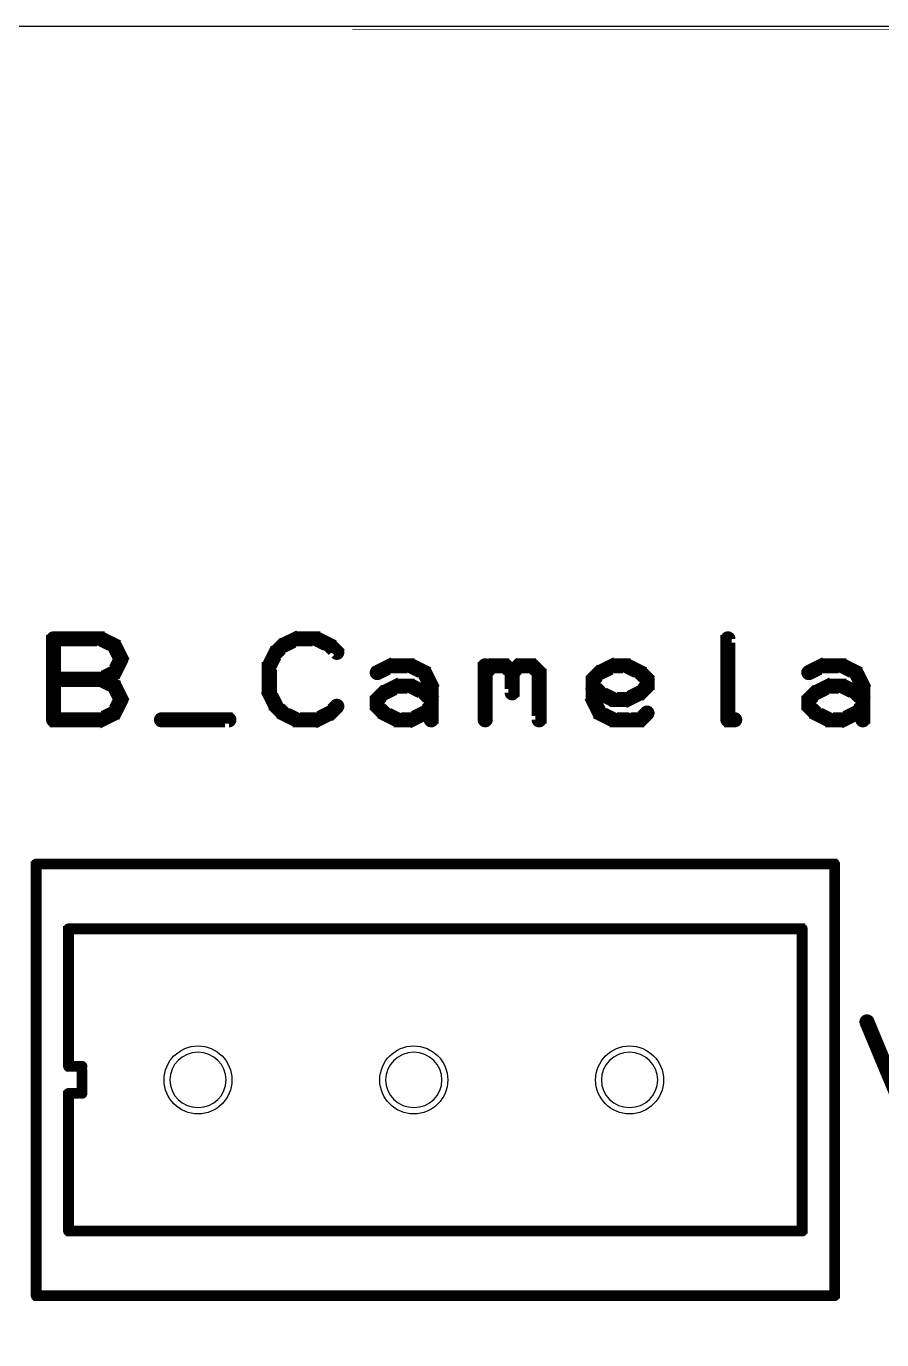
# Model space of a CAD drawing. Extents: x 1.5 to 98, y 12 to 104.4.
# Drawn here: x 17.18 to 27.25, y 88.94 to 104.4 of the extents above; entities that cross this region are included whole.
import ezdxf

# ---------------------------------------------------------------- set-up
doc = ezdxf.new("R2010")
doc.units = 0
doc.layers.get('0').update_dxf_attribs({"linetype": 'CONTINUOUS'})
for name, color, linetype in [('_BOARD', 254, 'CONTINUOUS'), ('_DRILL', 251, 'CONTINUOUS'), ('BOTTOM_SOLDER_MASK', 6, 'CONTINUOUS'), ('DOCUMENTATION1', 3, 'CONTINUOUS'), ('TOP_SILKSCREEN', 1, 'CONTINUOUS'), ('TOP_SOLDER_MASK', 2, 'CONTINUOUS')]:
    doc.layers.add(name, color=color, linetype=linetype)

# ---------------------------------------------------------------- blocks, each defined once
blk = doc.blocks.new('STYLE1')
at = {"const_width": 0.6}
blk.add_lwpolyline([(-0.3, 0, 1), (0.3, 0, 1)], format="xyb", close=True, dxfattribs=at)
blk = doc.blocks.new('_HOLE')
blk.add_circle((0, 0), 0.5)

msp = doc.modelspace()

# ---------------------------------------------------------------- linework, layer by layer
at = {"layer": '_BOARD', "color": 3}
msp.add_lwpolyline([(2.4, 12), (2.4, 104.4), (2.4, 104.4), (30.6, 104.4), (30.6, 104.4), (30.6, 98.4), (30.6, 98.4), (85.8, 98.4), (85.8, 98.4), (85.8, 104.4), (85.8, 104.4), (98, 104.4), (98, 104.4), (98, 12), (98, 12), (2.4, 12), (2.4, 12)], close=True, dxfattribs=at)
at = {"layer": 'DOCUMENTATION1', "color": 94}
msp.add_lwpolyline([(17.295, 94.5718, 0.0635, 0.0635, 1), (17.295, 94.5082, 0, 0, 0), (17.295, 94.54, 0, 0, 0), (17.295, 94.54, 0.127, 0.127, 0), (26.693, 94.54, 0, 0, 0), (26.693, 94.54, 0.0635, 0.0635, 0), (26.693, 94.5082, 0.0635, 0.0635, 1), (26.693, 94.5718, 0, 0, 0), (26.7248, 94.54, 0.0635, 0.0635, 1), (26.6612, 94.54, 0, 0, 0), (26.693, 94.54, 0, 0, 0), (26.693, 94.54, 0.127, 0.127, 0), (26.693, 89.46, 0, 0, 0), (26.693, 89.46, 0.0635, 0.0635, 0), (26.6612, 89.46, 0.0635, 0.0635, 1), (26.7248, 89.46, 0, 0, 0), (26.693, 89.4282, 0.0635, 0.0635, 1), (26.693, 89.4918, 0, 0, 0), (26.693, 89.46, 0, 0, 0), (26.693, 89.46, 0.127, 0.127, 0), (17.295, 89.46, 0, 0, 0), (17.295, 89.46, 0.0635, 0.0635, 0), (17.295, 89.4918, 0.0635, 0.0635, 1), (17.295, 89.4282, 0, 0, 0), (17.2632, 89.46, 0.0635, 0.0635, 1), (17.3268, 89.46, 0, 0, 0), (17.295, 89.46, 0, 0, 0), (17.295, 89.46, 0.127, 0.127, 0), (17.295, 94.54, 0.127, 0.127, 0), (17.295, 94.54, 0, 0, 0), (17.295, 94.54, 0.0635, 0.0635, 0), (17.3268, 94.54, 0.0635, 0.0635, 1), (17.2632, 94.54, 0, 0, 0)], format="xyseb", close=True, dxfattribs=at)
at = {"layer": 'TOP_SILKSCREEN', "color": 135}
for points in [[(35.02, 104.3575, 0.005, 0.005, 1), (35.02, 104.3625, 0, 0, 0), (35.02, 104.36, 0, 0, 0), (35.02, 104.36, 0.01, 0.01, 0), (21.02, 104.36, 0.01, 0.01, 0), (21.02, 104.36, 0, 0, 0), (21.02, 104.36, 0.005, 0.005, 0), (21.02, 104.3625, 0.005, 0.005, 1), (21.02, 104.3575, 0, 0, 0)], [(17.4555, 96.2381, 0.0889, 0.0889, 1), (17.5445, 96.2381, 0, 0, 0), (17.5, 96.2381, 0, 0, 0), (17.5, 96.2381, 0.1778, 0.1778, 0), (17.5, 97.1906, 0.1778, 0.1778, 0), (17.5, 97.1906, 0, 0, 0), (17.5, 97.1906, 0.0889, 0.0889, 0), (17.5445, 97.1906, 0.0889, 0.0889, 1), (17.4555, 97.1906, 0, 0, 0)], [(17.5, 97.2351, 0.0889, 0.0889, 1), (17.5, 97.1461, 0, 0, 0), (17.5, 97.1906, 0, 0, 0), (17.5, 97.1906, 0.1778, 0.1778, 0), (18.0556, 97.1906, 0.1778, 0.1778, 0), (18.0556, 97.1906, 0, 0, 0), (18.0556, 97.1906, 0.0889, 0.0889, 0), (18.0556, 97.1461, 0.0889, 0.0889, 1), (18.0556, 97.2351, 0, 0, 0)], [(18.0755, 97.2304, 0.0889, 0.0889, 1), (18.0357, 97.1508, 0, 0, 0), (18.0556, 97.1906, 0, 0, 0), (18.0556, 97.1906, 0.1778, 0.1778, 0), (18.2144, 97.1113, 0.1778, 0.1778, 0), (18.2144, 97.1113, 0, 0, 0), (18.2144, 97.1113, 0.0889, 0.0889, 0), (18.1945, 97.0715, 0.0889, 0.0889, 1), (18.2343, 97.1511, 0, 0, 0)], [(18.2542, 97.1312, 0.0889, 0.0889, 1), (18.1746, 97.0914, 0, 0, 0), (18.2144, 97.1113, 0, 0, 0), (18.2144, 97.1113, 0.1778, 0.1778, 0), (18.2938, 96.9525, 0.1778, 0.1778, 0), (18.2938, 96.9525, 0, 0, 0), (18.2938, 96.9525, 0.0889, 0.0889, 0), (18.254, 96.9326, 0.0889, 0.0889, 1), (18.3336, 96.9724, 0, 0, 0)], [(20.0879, 97.0634, 0.0889, 0.0889, 1), (20.1509, 97.0004, 0, 0, 0), (20.1194, 97.0319, 0, 0, 0), (20.1194, 97.0319, 0.1778, 0.1778, 0), (20.1988, 97.1113, 0.1778, 0.1778, 0), (20.1988, 97.1113, 0, 0, 0), (20.1988, 97.1113, 0.0889, 0.0889, 0), (20.2303, 97.0798, 0.0889, 0.0889, 1), (20.1673, 97.1428, 0, 0, 0)], [(20.1789, 97.1511, 0.0889, 0.0889, 1), (20.2187, 97.0715, 0, 0, 0), (20.1988, 97.1113, 0, 0, 0), (20.1988, 97.1113, 0.1778, 0.1778, 0), (20.3575, 97.1906, 0.1778, 0.1778, 0), (20.3575, 97.1906, 0, 0, 0), (20.3575, 97.1906, 0.0889, 0.0889, 0), (20.3774, 97.1508, 0.0889, 0.0889, 1), (20.3376, 97.2304, 0, 0, 0)], [(20.3575, 97.2351, 0.0889, 0.0889, 1), (20.3575, 97.1461, 0, 0, 0), (20.3575, 97.1906, 0, 0, 0), (20.3575, 97.1906, 0.1778, 0.1778, 0), (20.5956, 97.1906, 0.1778, 0.1778, 0), (20.5956, 97.1906, 0, 0, 0), (20.5956, 97.1906, 0.0889, 0.0889, 0), (20.5956, 97.1461, 0.0889, 0.0889, 1), (20.5956, 97.2351, 0, 0, 0)], [(20.6155, 97.2304, 0.0889, 0.0889, 1), (20.5757, 97.1508, 0, 0, 0), (20.5956, 97.1906, 0, 0, 0), (20.5956, 97.1906, 0.1778, 0.1778, 0), (20.7544, 97.1113, 0.1778, 0.1778, 0), (20.7544, 97.1113, 0, 0, 0), (20.7544, 97.1113, 0.0889, 0.0889, 0), (20.7345, 97.0715, 0.0889, 0.0889, 1), (20.7743, 97.1511, 0, 0, 0)], [(20.7859, 97.1428, 0.0889, 0.0889, 1), (20.7229, 97.0798, 0, 0, 0), (20.7544, 97.1113, 0, 0, 0), (20.7544, 97.1113, 0.1778, 0.1778, 0), (20.8338, 97.0319, 0.1778, 0.1778, 0), (20.8338, 97.0319, 0, 0, 0), (20.8338, 97.0319, 0.0889, 0.0889, 0), (20.8023, 97.0004, 0.0889, 0.0889, 1), (20.8653, 97.0634, 0, 0, 0)], [(25.393, 96.2381, 0.0889, 0.0889, 1), (25.482, 96.2381, 0, 0, 0), (25.4375, 96.2381, 0, 0, 0), (25.4375, 96.2381, 0.1778, 0.1778, 0), (25.4375, 97.1906, 0.1778, 0.1778, 0), (25.4375, 97.1906, 0, 0, 0), (25.4375, 97.1906, 0.0889, 0.0889, 0), (25.482, 97.1906, 0.0889, 0.0889, 1), (25.393, 97.1906, 0, 0, 0)], [(18.3336, 96.9326, 0.0889, 0.0889, 1), (18.254, 96.9724, 0, 0, 0), (18.2938, 96.9525, 0, 0, 0), (18.2938, 96.9525, 0.1778, 0.1778, 0), (18.2144, 96.7938, 0.1778, 0.1778, 0), (18.2144, 96.7938, 0, 0, 0), (18.2144, 96.7938, 0.0889, 0.0889, 0), (18.1746, 96.8137, 0.0889, 0.0889, 1), (18.2542, 96.7739, 0, 0, 0)], [(20.0002, 96.893, 0.0889, 0.0889, 1), (20.0798, 96.8532, 0, 0, 0), (20.04, 96.8731, 0, 0, 0), (20.04, 96.8731, 0.1778, 0.1778, 0), (20.1194, 97.0319, 0.1778, 0.1778, 0), (20.1194, 97.0319, 0, 0, 0), (20.1194, 97.0319, 0.0889, 0.0889, 0), (20.1592, 97.012, 0.0889, 0.0889, 1), (20.0796, 97.0518, 0, 0, 0)], [(18.2343, 96.754, 0.0889, 0.0889, 1), (18.1945, 96.8336, 0, 0, 0), (18.2144, 96.7938, 0, 0, 0), (18.2144, 96.7938, 0.1778, 0.1778, 0), (18.0556, 96.7144, 0.1778, 0.1778, 0), (18.0556, 96.7144, 0, 0, 0), (18.0556, 96.7144, 0.0889, 0.0889, 0), (18.0357, 96.7542, 0.0889, 0.0889, 1), (18.0755, 96.6746, 0, 0, 0)], [(19.9955, 96.5556, 0.0889, 0.0889, 1), (20.0845, 96.5556, 0, 0, 0), (20.04, 96.5556, 0, 0, 0), (20.04, 96.5556, 0.1778, 0.1778, 0), (20.04, 96.8731, 0.1778, 0.1778, 0), (20.04, 96.8731, 0, 0, 0), (20.04, 96.8731, 0.0889, 0.0889, 0), (20.0845, 96.8731, 0.0889, 0.0889, 1), (19.9955, 96.8731, 0, 0, 0)], [(21.2901, 96.8336, 0.0889, 0.0889, 1), (21.3299, 96.754, 0, 0, 0), (21.31, 96.7938, 0, 0, 0), (21.31, 96.7938, 0.1778, 0.1778, 0), (21.4688, 96.8731, 0.1778, 0.1778, 0), (21.4688, 96.8731, 0, 0, 0), (21.4688, 96.8731, 0.0889, 0.0889, 0), (21.4887, 96.8333, 0.0889, 0.0889, 1), (21.4489, 96.9129, 0, 0, 0)], [(21.4688, 96.9176, 0.0889, 0.0889, 1), (21.4688, 96.8286, 0, 0, 0), (21.4688, 96.8731, 0, 0, 0), (21.4688, 96.8731, 0.1778, 0.1778, 0), (21.7069, 96.8731, 0.1778, 0.1778, 0), (21.7069, 96.8731, 0, 0, 0), (21.7069, 96.8731, 0.0889, 0.0889, 0), (21.7069, 96.8286, 0.0889, 0.0889, 1), (21.7069, 96.9176, 0, 0, 0)], [(21.7268, 96.9129, 0.0889, 0.0889, 1), (21.687, 96.8333, 0, 0, 0), (21.7069, 96.8731, 0, 0, 0), (21.7069, 96.8731, 0.1778, 0.1778, 0), (21.8656, 96.7938, 0.1778, 0.1778, 0), (21.8656, 96.7938, 0, 0, 0), (21.8656, 96.7938, 0.0889, 0.0889, 0), (21.8457, 96.754, 0.0889, 0.0889, 1), (21.8855, 96.8336, 0, 0, 0)], [(21.9054, 96.8137, 0.0889, 0.0889, 1), (21.8258, 96.7739, 0, 0, 0), (21.8656, 96.7938, 0, 0, 0), (21.8656, 96.7938, 0.1778, 0.1778, 0), (21.945, 96.635, 0.1778, 0.1778, 0), (21.945, 96.635, 0, 0, 0), (21.945, 96.635, 0.0889, 0.0889, 0), (21.9052, 96.6151, 0.0889, 0.0889, 1), (21.9848, 96.6549, 0, 0, 0)], [(22.5355, 96.2381, 0.0889, 0.0889, 1), (22.6245, 96.2381, 0, 0, 0), (22.58, 96.2381, 0, 0, 0), (22.58, 96.2381, 0.1778, 0.1778, 0), (22.58, 96.8731, 0.1778, 0.1778, 0), (22.58, 96.8731, 0, 0, 0), (22.58, 96.8731, 0.0889, 0.0889, 0), (22.6245, 96.8731, 0.0889, 0.0889, 1), (22.5355, 96.8731, 0, 0, 0)], [(22.5485, 96.8253, 0.0889, 0.0889, 1), (22.6115, 96.7623, 0, 0, 0), (22.58, 96.7938, 0, 0, 0), (22.58, 96.7938, 0.1778, 0.1778, 0), (22.6594, 96.8731, 0.1778, 0.1778, 0), (22.6594, 96.8731, 0, 0, 0), (22.6594, 96.8731, 0.0889, 0.0889, 0), (22.6909, 96.8416, 0.0889, 0.0889, 1), (22.6279, 96.9046, 0, 0, 0)], [(22.6594, 96.9176, 0.0889, 0.0889, 1), (22.6594, 96.8286, 0, 0, 0), (22.6594, 96.8731, 0, 0, 0), (22.6594, 96.8731, 0.1778, 0.1778, 0), (22.8181, 96.8731, 0.1778, 0.1778, 0), (22.8181, 96.8731, 0, 0, 0), (22.8181, 96.8731, 0.0889, 0.0889, 0), (22.8181, 96.8286, 0.0889, 0.0889, 1), (22.8181, 96.9176, 0, 0, 0)], [(22.8496, 96.9046, 0.0889, 0.0889, 1), (22.7866, 96.8416, 0, 0, 0), (22.8181, 96.8731, 0, 0, 0), (22.8181, 96.8731, 0.1778, 0.1778, 0), (22.8975, 96.7938, 0.1778, 0.1778, 0), (22.8975, 96.7938, 0, 0, 0), (22.8975, 96.7938, 0.0889, 0.0889, 0), (22.866, 96.7623, 0.0889, 0.0889, 1), (22.929, 96.8253, 0, 0, 0)], [(22.866, 96.8253, 0.0889, 0.0889, 1), (22.929, 96.7623, 0, 0, 0), (22.8975, 96.7938, 0, 0, 0), (22.8975, 96.7938, 0.1778, 0.1778, 0), (22.9769, 96.8731, 0.1778, 0.1778, 0), (22.9769, 96.8731, 0, 0, 0), (22.9769, 96.8731, 0.0889, 0.0889, 0), (23.0084, 96.8416, 0.0889, 0.0889, 1), (22.9454, 96.9046, 0, 0, 0)], [(22.942, 96.7938, 0.0889, 0.0889, 1), (22.853, 96.7938, 0, 0, 0), (22.8975, 96.7938, 0, 0, 0), (22.8975, 96.7938, 0.1778, 0.1778, 0), (22.8975, 96.5556, 0.1778, 0.1778, 0), (22.8975, 96.5556, 0, 0, 0), (22.8975, 96.5556, 0.0889, 0.0889, 0), (22.853, 96.5556, 0.0889, 0.0889, 1), (22.942, 96.5556, 0, 0, 0)], [(22.9769, 96.9176, 0.0889, 0.0889, 1), (22.9769, 96.8286, 0, 0, 0), (22.9769, 96.8731, 0, 0, 0), (22.9769, 96.8731, 0.1778, 0.1778, 0), (23.1356, 96.8731, 0.1778, 0.1778, 0), (23.1356, 96.8731, 0, 0, 0), (23.1356, 96.8731, 0.0889, 0.0889, 0), (23.1356, 96.8286, 0.0889, 0.0889, 1), (23.1356, 96.9176, 0, 0, 0)], [(23.1671, 96.9046, 0.0889, 0.0889, 1), (23.1041, 96.8416, 0, 0, 0), (23.1356, 96.8731, 0, 0, 0), (23.1356, 96.8731, 0.1778, 0.1778, 0), (23.215, 96.7938, 0.1778, 0.1778, 0), (23.215, 96.7938, 0, 0, 0), (23.215, 96.7938, 0.0889, 0.0889, 0), (23.1835, 96.7623, 0.0889, 0.0889, 1), (23.2465, 96.8253, 0, 0, 0)], [(23.2595, 96.7938, 0.0889, 0.0889, 1), (23.1705, 96.7938, 0, 0, 0), (23.215, 96.7938, 0, 0, 0), (23.215, 96.7938, 0.1778, 0.1778, 0), (23.215, 96.2381, 0.1778, 0.1778, 0), (23.215, 96.2381, 0, 0, 0), (23.215, 96.2381, 0.0889, 0.0889, 0), (23.1705, 96.2381, 0.0889, 0.0889, 1), (23.2595, 96.2381, 0, 0, 0)], [(23.8185, 96.7459, 0.0889, 0.0889, 1), (23.8815, 96.6829, 0, 0, 0), (23.85, 96.7144, 0, 0, 0), (23.85, 96.7144, 0.1778, 0.1778, 0), (23.9294, 96.7938, 0.1778, 0.1778, 0), (23.9294, 96.7938, 0, 0, 0), (23.9294, 96.7938, 0.0889, 0.0889, 0), (23.9609, 96.7623, 0.0889, 0.0889, 1), (23.8979, 96.8253, 0, 0, 0)], [(23.9095, 96.8336, 0.0889, 0.0889, 1), (23.9493, 96.754, 0, 0, 0), (23.9294, 96.7938, 0, 0, 0), (23.9294, 96.7938, 0.1778, 0.1778, 0), (24.0881, 96.8731, 0.1778, 0.1778, 0), (24.0881, 96.8731, 0, 0, 0), (24.0881, 96.8731, 0.0889, 0.0889, 0), (24.108, 96.8333, 0.0889, 0.0889, 1), (24.0682, 96.9129, 0, 0, 0)], [(24.0881, 96.9176, 0.0889, 0.0889, 1), (24.0881, 96.8286, 0, 0, 0), (24.0881, 96.8731, 0, 0, 0), (24.0881, 96.8731, 0.1778, 0.1778, 0), (24.2469, 96.8731, 0.1778, 0.1778, 0), (24.2469, 96.8731, 0, 0, 0), (24.2469, 96.8731, 0.0889, 0.0889, 0), (24.2469, 96.8286, 0.0889, 0.0889, 1), (24.2469, 96.9176, 0, 0, 0)], [(24.2668, 96.9129, 0.0889, 0.0889, 1), (24.227, 96.8333, 0, 0, 0), (24.2469, 96.8731, 0, 0, 0), (24.2469, 96.8731, 0.1778, 0.1778, 0), (24.4056, 96.7938, 0.1778, 0.1778, 0), (24.4056, 96.7938, 0, 0, 0), (24.4056, 96.7938, 0.0889, 0.0889, 0), (24.3857, 96.754, 0.0889, 0.0889, 1), (24.4255, 96.8336, 0, 0, 0)], [(24.4371, 96.8253, 0.0889, 0.0889, 1), (24.3741, 96.7623, 0, 0, 0), (24.4056, 96.7938, 0, 0, 0), (24.4056, 96.7938, 0.1778, 0.1778, 0), (24.485, 96.7144, 0.1778, 0.1778, 0), (24.485, 96.7144, 0, 0, 0), (24.485, 96.7144, 0.0889, 0.0889, 0), (24.4535, 96.6829, 0.0889, 0.0889, 1), (24.5165, 96.7459, 0, 0, 0)], [(26.3701, 96.8336, 0.0889, 0.0889, 1), (26.4099, 96.754, 0, 0, 0), (26.39, 96.7938, 0, 0, 0), (26.39, 96.7938, 0.1778, 0.1778, 0), (26.5488, 96.8731, 0.1778, 0.1778, 0), (26.5488, 96.8731, 0, 0, 0), (26.5488, 96.8731, 0.0889, 0.0889, 0), (26.5687, 96.8333, 0.0889, 0.0889, 1), (26.5289, 96.9129, 0, 0, 0)], [(26.5488, 96.9176, 0.0889, 0.0889, 1), (26.5488, 96.8286, 0, 0, 0), (26.5488, 96.8731, 0, 0, 0), (26.5488, 96.8731, 0.1778, 0.1778, 0), (26.7869, 96.8731, 0.1778, 0.1778, 0), (26.7869, 96.8731, 0, 0, 0), (26.7869, 96.8731, 0.0889, 0.0889, 0), (26.7869, 96.8286, 0.0889, 0.0889, 1), (26.7869, 96.9176, 0, 0, 0)], [(26.8068, 96.9129, 0.0889, 0.0889, 1), (26.767, 96.8333, 0, 0, 0), (26.7869, 96.8731, 0, 0, 0), (26.7869, 96.8731, 0.1778, 0.1778, 0), (26.9456, 96.7938, 0.1778, 0.1778, 0), (26.9456, 96.7938, 0, 0, 0), (26.9456, 96.7938, 0.0889, 0.0889, 0), (26.9257, 96.754, 0.0889, 0.0889, 1), (26.9655, 96.8336, 0, 0, 0)], [(26.9854, 96.8137, 0.0889, 0.0889, 1), (26.9058, 96.7739, 0, 0, 0), (26.9456, 96.7938, 0, 0, 0), (26.9456, 96.7938, 0.1778, 0.1778, 0), (27.025, 96.635, 0.1778, 0.1778, 0), (27.025, 96.635, 0, 0, 0), (27.025, 96.635, 0.0889, 0.0889, 0), (26.9852, 96.6151, 0.0889, 0.0889, 1), (27.0648, 96.6549, 0, 0, 0)], [(18.0556, 96.6699, 0.0889, 0.0889, 1), (18.0556, 96.7589, 0, 0, 0), (18.0556, 96.7144, 0, 0, 0), (18.0556, 96.7144, 0.1778, 0.1778, 0), (17.5, 96.7144, 0.1778, 0.1778, 0), (17.5, 96.7144, 0, 0, 0), (17.5, 96.7144, 0.0889, 0.0889, 0), (17.5, 96.7589, 0.0889, 0.0889, 1), (17.5, 96.6699, 0, 0, 0)], [(18.0755, 96.7542, 0.0889, 0.0889, 1), (18.0357, 96.6746, 0, 0, 0), (18.0556, 96.7144, 0, 0, 0), (18.0556, 96.7144, 0.1778, 0.1778, 0), (18.2144, 96.635, 0.1778, 0.1778, 0), (18.2144, 96.635, 0, 0, 0), (18.2144, 96.635, 0.0889, 0.0889, 0), (18.1945, 96.5952, 0.0889, 0.0889, 1), (18.2343, 96.6748, 0, 0, 0)], [(18.2542, 96.6549, 0.0889, 0.0889, 1), (18.1746, 96.6151, 0, 0, 0), (18.2144, 96.635, 0, 0, 0), (18.2144, 96.635, 0.1778, 0.1778, 0), (18.2938, 96.4763, 0.1778, 0.1778, 0), (18.2938, 96.4763, 0, 0, 0), (18.2938, 96.4763, 0.0889, 0.0889, 0), (18.254, 96.4564, 0.0889, 0.0889, 1), (18.3336, 96.4962, 0, 0, 0)], [(21.3695, 96.5954, 0.0889, 0.0889, 1), (21.4093, 96.5158, 0, 0, 0), (21.3894, 96.5556, 0, 0, 0), (21.3894, 96.5556, 0.1778, 0.1778, 0), (21.5481, 96.635, 0.1778, 0.1778, 0), (21.5481, 96.635, 0, 0, 0), (21.5481, 96.635, 0.0889, 0.0889, 0), (21.568, 96.5952, 0.0889, 0.0889, 1), (21.5282, 96.6748, 0, 0, 0)], [(21.5481, 96.6795, 0.0889, 0.0889, 1), (21.5481, 96.5905, 0, 0, 0), (21.5481, 96.635, 0, 0, 0), (21.5481, 96.635, 0.1778, 0.1778, 0), (21.7069, 96.635, 0.1778, 0.1778, 0), (21.7069, 96.635, 0, 0, 0), (21.7069, 96.635, 0.0889, 0.0889, 0), (21.7069, 96.5905, 0.0889, 0.0889, 1), (21.7069, 96.6795, 0, 0, 0)], [(21.7268, 96.6748, 0.0889, 0.0889, 1), (21.687, 96.5952, 0, 0, 0), (21.7069, 96.635, 0, 0, 0), (21.7069, 96.635, 0.1778, 0.1778, 0), (21.8656, 96.5556, 0.1778, 0.1778, 0), (21.8656, 96.5556, 0, 0, 0), (21.8656, 96.5556, 0.0889, 0.0889, 0), (21.8457, 96.5158, 0.0889, 0.0889, 1), (21.8855, 96.5954, 0, 0, 0)], [(21.9895, 96.635, 0.0889, 0.0889, 1), (21.9005, 96.635, 0, 0, 0), (21.945, 96.635, 0, 0, 0), (21.945, 96.635, 0.1778, 0.1778, 0), (21.945, 96.3969, 0.1778, 0.1778, 0), (21.945, 96.3969, 0, 0, 0), (21.945, 96.3969, 0.0889, 0.0889, 0), (21.9005, 96.3969, 0.0889, 0.0889, 1), (21.9895, 96.3969, 0, 0, 0)], [(23.8055, 96.4763, 0.0889, 0.0889, 1), (23.8945, 96.4763, 0, 0, 0), (23.85, 96.4763, 0, 0, 0), (23.85, 96.4763, 0.1778, 0.1778, 0), (23.85, 96.7144, 0.1778, 0.1778, 0), (23.85, 96.7144, 0, 0, 0), (23.85, 96.7144, 0.0889, 0.0889, 0), (23.8945, 96.7144, 0.0889, 0.0889, 1), (23.8055, 96.7144, 0, 0, 0)], [(23.8979, 96.5241, 0.0889, 0.0889, 1), (23.9609, 96.5871, 0, 0, 0), (23.9294, 96.5556, 0, 0, 0), (23.9294, 96.5556, 0.1778, 0.1778, 0), (23.85, 96.635, 0.1778, 0.1778, 0), (23.85, 96.635, 0, 0, 0), (23.85, 96.635, 0.0889, 0.0889, 0), (23.8815, 96.6665, 0.0889, 0.0889, 1), (23.8185, 96.6035, 0, 0, 0)], [(24.5165, 96.6035, 0.0889, 0.0889, 1), (24.4535, 96.6665, 0, 0, 0), (24.485, 96.635, 0, 0, 0), (24.485, 96.635, 0.1778, 0.1778, 0), (24.4056, 96.5556, 0.1778, 0.1778, 0), (24.4056, 96.5556, 0, 0, 0), (24.4056, 96.5556, 0.0889, 0.0889, 0), (24.3741, 96.5871, 0.0889, 0.0889, 1), (24.4371, 96.5241, 0, 0, 0)], [(24.5295, 96.7144, 0.0889, 0.0889, 1), (24.4405, 96.7144, 0, 0, 0), (24.485, 96.7144, 0, 0, 0), (24.485, 96.7144, 0.1778, 0.1778, 0), (24.485, 96.635, 0.1778, 0.1778, 0), (24.485, 96.635, 0, 0, 0), (24.485, 96.635, 0.0889, 0.0889, 0), (24.4405, 96.635, 0.0889, 0.0889, 1), (24.5295, 96.635, 0, 0, 0)], [(26.4495, 96.5954, 0.0889, 0.0889, 1), (26.4893, 96.5158, 0, 0, 0), (26.4694, 96.5556, 0, 0, 0), (26.4694, 96.5556, 0.1778, 0.1778, 0), (26.6281, 96.635, 0.1778, 0.1778, 0), (26.6281, 96.635, 0, 0, 0), (26.6281, 96.635, 0.0889, 0.0889, 0), (26.648, 96.5952, 0.0889, 0.0889, 1), (26.6082, 96.6748, 0, 0, 0)], [(26.6281, 96.6795, 0.0889, 0.0889, 1), (26.6281, 96.5905, 0, 0, 0), (26.6281, 96.635, 0, 0, 0), (26.6281, 96.635, 0.1778, 0.1778, 0), (26.7869, 96.635, 0.1778, 0.1778, 0), (26.7869, 96.635, 0, 0, 0), (26.7869, 96.635, 0.0889, 0.0889, 0), (26.7869, 96.5905, 0.0889, 0.0889, 1), (26.7869, 96.6795, 0, 0, 0)], [(26.8068, 96.6748, 0.0889, 0.0889, 1), (26.767, 96.5952, 0, 0, 0), (26.7869, 96.635, 0, 0, 0), (26.7869, 96.635, 0.1778, 0.1778, 0), (26.9456, 96.5556, 0.1778, 0.1778, 0), (26.9456, 96.5556, 0, 0, 0), (26.9456, 96.5556, 0.0889, 0.0889, 0), (26.9257, 96.5158, 0.0889, 0.0889, 1), (26.9655, 96.5954, 0, 0, 0)], [(27.0695, 96.635, 0.0889, 0.0889, 1), (26.9805, 96.635, 0, 0, 0), (27.025, 96.635, 0, 0, 0), (27.025, 96.635, 0.1778, 0.1778, 0), (27.025, 96.3969, 0.1778, 0.1778, 0), (27.025, 96.3969, 0, 0, 0), (27.025, 96.3969, 0.0889, 0.0889, 0), (26.9805, 96.3969, 0.0889, 0.0889, 1), (27.0695, 96.3969, 0, 0, 0)], [(20.0796, 96.377, 0.0889, 0.0889, 1), (20.1592, 96.4168, 0, 0, 0), (20.1194, 96.3969, 0, 0, 0), (20.1194, 96.3969, 0.1778, 0.1778, 0), (20.04, 96.5556, 0.1778, 0.1778, 0), (20.04, 96.5556, 0, 0, 0), (20.04, 96.5556, 0.0889, 0.0889, 0), (20.0798, 96.5755, 0.0889, 0.0889, 1), (20.0002, 96.5357, 0, 0, 0)], [(21.2785, 96.5078, 0.0889, 0.0889, 1), (21.3415, 96.4448, 0, 0, 0), (21.31, 96.4763, 0, 0, 0), (21.31, 96.4763, 0.1778, 0.1778, 0), (21.3894, 96.5556, 0.1778, 0.1778, 0), (21.3894, 96.5556, 0, 0, 0), (21.3894, 96.5556, 0.0889, 0.0889, 0), (21.4209, 96.5241, 0.0889, 0.0889, 1), (21.3579, 96.5871, 0, 0, 0)], [(21.8971, 96.5871, 0.0889, 0.0889, 1), (21.8341, 96.5241, 0, 0, 0), (21.8656, 96.5556, 0, 0, 0), (21.8656, 96.5556, 0.1778, 0.1778, 0), (21.945, 96.4763, 0.1778, 0.1778, 0), (21.945, 96.4763, 0, 0, 0), (21.945, 96.4763, 0.0889, 0.0889, 0), (21.9135, 96.4448, 0.0889, 0.0889, 1), (21.9765, 96.5078, 0, 0, 0)], [(24.0682, 96.4365, 0.0889, 0.0889, 1), (24.108, 96.5161, 0, 0, 0), (24.0881, 96.4763, 0, 0, 0), (24.0881, 96.4763, 0.1778, 0.1778, 0), (23.9294, 96.5556, 0.1778, 0.1778, 0), (23.9294, 96.5556, 0, 0, 0), (23.9294, 96.5556, 0.0889, 0.0889, 0), (23.9493, 96.5954, 0.0889, 0.0889, 1), (23.9095, 96.5158, 0, 0, 0)], [(24.4255, 96.5158, 0.0889, 0.0889, 1), (24.3857, 96.5954, 0, 0, 0), (24.4056, 96.5556, 0, 0, 0), (24.4056, 96.5556, 0.1778, 0.1778, 0), (24.2469, 96.4763, 0.1778, 0.1778, 0), (24.2469, 96.4763, 0, 0, 0), (24.2469, 96.4763, 0.0889, 0.0889, 0), (24.227, 96.5161, 0.0889, 0.0889, 1), (24.2668, 96.4365, 0, 0, 0)], [(26.3585, 96.5078, 0.0889, 0.0889, 1), (26.4215, 96.4448, 0, 0, 0), (26.39, 96.4763, 0, 0, 0), (26.39, 96.4763, 0.1778, 0.1778, 0), (26.4694, 96.5556, 0.1778, 0.1778, 0), (26.4694, 96.5556, 0, 0, 0), (26.4694, 96.5556, 0.0889, 0.0889, 0), (26.5009, 96.5241, 0.0889, 0.0889, 1), (26.4379, 96.5871, 0, 0, 0)], [(26.9771, 96.5871, 0.0889, 0.0889, 1), (26.9141, 96.5241, 0, 0, 0), (26.9456, 96.5556, 0, 0, 0), (26.9456, 96.5556, 0.1778, 0.1778, 0), (27.025, 96.4763, 0.1778, 0.1778, 0), (27.025, 96.4763, 0, 0, 0), (27.025, 96.4763, 0.0889, 0.0889, 0), (26.9935, 96.4448, 0.0889, 0.0889, 1), (27.0565, 96.5078, 0, 0, 0)], [(18.3336, 96.4564, 0.0889, 0.0889, 1), (18.254, 96.4962, 0, 0, 0), (18.2938, 96.4763, 0, 0, 0), (18.2938, 96.4763, 0.1778, 0.1778, 0), (18.2144, 96.3175, 0.1778, 0.1778, 0), (18.2144, 96.3175, 0, 0, 0), (18.2144, 96.3175, 0.0889, 0.0889, 0), (18.1746, 96.3374, 0.0889, 0.0889, 1), (18.2542, 96.2976, 0, 0, 0)], [(20.1673, 96.286, 0.0889, 0.0889, 1), (20.2303, 96.349, 0, 0, 0), (20.1988, 96.3175, 0, 0, 0), (20.1988, 96.3175, 0.1778, 0.1778, 0), (20.1194, 96.3969, 0.1778, 0.1778, 0), (20.1194, 96.3969, 0, 0, 0), (20.1194, 96.3969, 0.0889, 0.0889, 0), (20.1509, 96.4284, 0.0889, 0.0889, 1), (20.0879, 96.3654, 0, 0, 0)], [(20.8653, 96.3654, 0.0889, 0.0889, 1), (20.8023, 96.4284, 0, 0, 0), (20.8338, 96.3969, 0, 0, 0), (20.8338, 96.3969, 0.1778, 0.1778, 0), (20.7544, 96.3175, 0.1778, 0.1778, 0), (20.7544, 96.3175, 0, 0, 0), (20.7544, 96.3175, 0.0889, 0.0889, 0), (20.7229, 96.349, 0.0889, 0.0889, 1), (20.7859, 96.286, 0, 0, 0)], [(21.2655, 96.3969, 0.0889, 0.0889, 1), (21.3545, 96.3969, 0, 0, 0), (21.31, 96.3969, 0, 0, 0), (21.31, 96.3969, 0.1778, 0.1778, 0), (21.31, 96.4763, 0.1778, 0.1778, 0), (21.31, 96.4763, 0, 0, 0), (21.31, 96.4763, 0.0889, 0.0889, 0), (21.3545, 96.4763, 0.0889, 0.0889, 1), (21.2655, 96.4763, 0, 0, 0)], [(21.3579, 96.286, 0.0889, 0.0889, 1), (21.4209, 96.349, 0, 0, 0), (21.3894, 96.3175, 0, 0, 0), (21.3894, 96.3175, 0.1778, 0.1778, 0), (21.31, 96.3969, 0.1778, 0.1778, 0), (21.31, 96.3969, 0, 0, 0), (21.31, 96.3969, 0.0889, 0.0889, 0), (21.3415, 96.4284, 0.0889, 0.0889, 1), (21.2785, 96.3654, 0, 0, 0)], [(21.9765, 96.3654, 0.0889, 0.0889, 1), (21.9135, 96.4284, 0, 0, 0), (21.945, 96.3969, 0, 0, 0), (21.945, 96.3969, 0.1778, 0.1778, 0), (21.8656, 96.3175, 0.1778, 0.1778, 0), (21.8656, 96.3175, 0, 0, 0), (21.8656, 96.3175, 0.0889, 0.0889, 0), (21.8341, 96.349, 0.0889, 0.0889, 1), (21.8971, 96.286, 0, 0, 0)], [(21.9895, 96.3969, 0.0889, 0.0889, 1), (21.9005, 96.3969, 0, 0, 0), (21.945, 96.3969, 0, 0, 0), (21.945, 96.3969, 0.1778, 0.1778, 0), (21.945, 96.2381, 0.1778, 0.1778, 0), (21.945, 96.2381, 0, 0, 0), (21.945, 96.2381, 0.0889, 0.0889, 0), (21.9005, 96.2381, 0.0889, 0.0889, 1), (21.9895, 96.2381, 0, 0, 0)], [(23.8896, 96.2976, 0.0889, 0.0889, 1), (23.9692, 96.3374, 0, 0, 0), (23.9294, 96.3175, 0, 0, 0), (23.9294, 96.3175, 0.1778, 0.1778, 0), (23.85, 96.4763, 0.1778, 0.1778, 0), (23.85, 96.4763, 0, 0, 0), (23.85, 96.4763, 0.0889, 0.0889, 0), (23.8898, 96.4962, 0.0889, 0.0889, 1), (23.8102, 96.4564, 0, 0, 0)], [(24.2469, 96.4318, 0.0889, 0.0889, 1), (24.2469, 96.5208, 0, 0, 0), (24.2469, 96.4763, 0, 0, 0), (24.2469, 96.4763, 0.1778, 0.1778, 0), (24.0881, 96.4763, 0.1778, 0.1778, 0), (24.0881, 96.4763, 0, 0, 0), (24.0881, 96.4763, 0.0889, 0.0889, 0), (24.0881, 96.5208, 0.0889, 0.0889, 1), (24.0881, 96.4318, 0, 0, 0)], [(26.3455, 96.3969, 0.0889, 0.0889, 1), (26.4345, 96.3969, 0, 0, 0), (26.39, 96.3969, 0, 0, 0), (26.39, 96.3969, 0.1778, 0.1778, 0), (26.39, 96.4763, 0.1778, 0.1778, 0), (26.39, 96.4763, 0, 0, 0), (26.39, 96.4763, 0.0889, 0.0889, 0), (26.4345, 96.4763, 0.0889, 0.0889, 1), (26.3455, 96.4763, 0, 0, 0)], [(26.4379, 96.286, 0.0889, 0.0889, 1), (26.5009, 96.349, 0, 0, 0), (26.4694, 96.3175, 0, 0, 0), (26.4694, 96.3175, 0.1778, 0.1778, 0), (26.39, 96.3969, 0.1778, 0.1778, 0), (26.39, 96.3969, 0, 0, 0), (26.39, 96.3969, 0.0889, 0.0889, 0), (26.4215, 96.4284, 0.0889, 0.0889, 1), (26.3585, 96.3654, 0, 0, 0)], [(27.0565, 96.3654, 0.0889, 0.0889, 1), (26.9935, 96.4284, 0, 0, 0), (27.025, 96.3969, 0, 0, 0), (27.025, 96.3969, 0.1778, 0.1778, 0), (26.9456, 96.3175, 0.1778, 0.1778, 0), (26.9456, 96.3175, 0, 0, 0), (26.9456, 96.3175, 0.0889, 0.0889, 0), (26.9141, 96.349, 0.0889, 0.0889, 1), (26.9771, 96.286, 0, 0, 0)], [(27.0695, 96.3969, 0.0889, 0.0889, 1), (26.9805, 96.3969, 0, 0, 0), (27.025, 96.3969, 0, 0, 0), (27.025, 96.3969, 0.1778, 0.1778, 0), (27.025, 96.2381, 0.1778, 0.1778, 0), (27.025, 96.2381, 0, 0, 0), (27.025, 96.2381, 0.0889, 0.0889, 0), (26.9805, 96.2381, 0.0889, 0.0889, 1), (27.0695, 96.2381, 0, 0, 0)], [(18.0556, 96.1936, 0.0889, 0.0889, 1), (18.0556, 96.2826, 0, 0, 0), (18.0556, 96.2381, 0, 0, 0), (18.0556, 96.2381, 0.1778, 0.1778, 0), (17.5, 96.2381, 0.1778, 0.1778, 0), (17.5, 96.2381, 0, 0, 0), (17.5, 96.2381, 0.0889, 0.0889, 0), (17.5, 96.2826, 0.0889, 0.0889, 1), (17.5, 96.1936, 0, 0, 0)], [(18.2343, 96.2777, 0.0889, 0.0889, 1), (18.1945, 96.3573, 0, 0, 0), (18.2144, 96.3175, 0, 0, 0), (18.2144, 96.3175, 0.1778, 0.1778, 0), (18.0556, 96.2381, 0.1778, 0.1778, 0), (18.0556, 96.2381, 0, 0, 0), (18.0556, 96.2381, 0.0889, 0.0889, 0), (18.0357, 96.2779, 0.0889, 0.0889, 1), (18.0755, 96.1983, 0, 0, 0)], [(18.77, 96.2826, 0.0889, 0.0889, 1), (18.77, 96.1936, 0, 0, 0), (18.77, 96.2381, 0, 0, 0), (18.77, 96.2381, 0.1778, 0.1778, 0), (19.5638, 96.2381, 0.1778, 0.1778, 0), (19.5638, 96.2381, 0, 0, 0), (19.5638, 96.2381, 0.0889, 0.0889, 0), (19.5638, 96.1936, 0.0889, 0.0889, 1), (19.5638, 96.2826, 0, 0, 0)], [(20.3376, 96.1983, 0.0889, 0.0889, 1), (20.3774, 96.2779, 0, 0, 0), (20.3575, 96.2381, 0, 0, 0), (20.3575, 96.2381, 0.1778, 0.1778, 0), (20.1988, 96.3175, 0.1778, 0.1778, 0), (20.1988, 96.3175, 0, 0, 0), (20.1988, 96.3175, 0.0889, 0.0889, 0), (20.2187, 96.3573, 0.0889, 0.0889, 1), (20.1789, 96.2777, 0, 0, 0)], [(20.5956, 96.1936, 0.0889, 0.0889, 1), (20.5956, 96.2826, 0, 0, 0), (20.5956, 96.2381, 0, 0, 0), (20.5956, 96.2381, 0.1778, 0.1778, 0), (20.3575, 96.2381, 0.1778, 0.1778, 0), (20.3575, 96.2381, 0, 0, 0), (20.3575, 96.2381, 0.0889, 0.0889, 0), (20.3575, 96.2826, 0.0889, 0.0889, 1), (20.3575, 96.1936, 0, 0, 0)], [(20.7743, 96.2777, 0.0889, 0.0889, 1), (20.7345, 96.3573, 0, 0, 0), (20.7544, 96.3175, 0, 0, 0), (20.7544, 96.3175, 0.1778, 0.1778, 0), (20.5956, 96.2381, 0.1778, 0.1778, 0), (20.5956, 96.2381, 0, 0, 0), (20.5956, 96.2381, 0.0889, 0.0889, 0), (20.5757, 96.2779, 0.0889, 0.0889, 1), (20.6155, 96.1983, 0, 0, 0)], [(21.5282, 96.1983, 0.0889, 0.0889, 1), (21.568, 96.2779, 0, 0, 0), (21.5481, 96.2381, 0, 0, 0), (21.5481, 96.2381, 0.1778, 0.1778, 0), (21.3894, 96.3175, 0.1778, 0.1778, 0), (21.3894, 96.3175, 0, 0, 0), (21.3894, 96.3175, 0.0889, 0.0889, 0), (21.4093, 96.3573, 0.0889, 0.0889, 1), (21.3695, 96.2777, 0, 0, 0)], [(21.7069, 96.1936, 0.0889, 0.0889, 1), (21.7069, 96.2826, 0, 0, 0), (21.7069, 96.2381, 0, 0, 0), (21.7069, 96.2381, 0.1778, 0.1778, 0), (21.5481, 96.2381, 0.1778, 0.1778, 0), (21.5481, 96.2381, 0, 0, 0), (21.5481, 96.2381, 0.0889, 0.0889, 0), (21.5481, 96.2826, 0.0889, 0.0889, 1), (21.5481, 96.1936, 0, 0, 0)], [(21.8855, 96.2777, 0.0889, 0.0889, 1), (21.8457, 96.3573, 0, 0, 0), (21.8656, 96.3175, 0, 0, 0), (21.8656, 96.3175, 0.1778, 0.1778, 0), (21.7069, 96.2381, 0.1778, 0.1778, 0), (21.7069, 96.2381, 0, 0, 0), (21.7069, 96.2381, 0.0889, 0.0889, 0), (21.687, 96.2779, 0.0889, 0.0889, 1), (21.7268, 96.1983, 0, 0, 0)], [(24.0682, 96.1983, 0.0889, 0.0889, 1), (24.108, 96.2779, 0, 0, 0), (24.0881, 96.2381, 0, 0, 0), (24.0881, 96.2381, 0.1778, 0.1778, 0), (23.9294, 96.3175, 0.1778, 0.1778, 0), (23.9294, 96.3175, 0, 0, 0), (23.9294, 96.3175, 0.0889, 0.0889, 0), (23.9493, 96.3573, 0.0889, 0.0889, 1), (23.9095, 96.2777, 0, 0, 0)], [(24.2469, 96.1936, 0.0889, 0.0889, 1), (24.2469, 96.2826, 0, 0, 0), (24.2469, 96.2381, 0, 0, 0), (24.2469, 96.2381, 0.1778, 0.1778, 0), (24.0881, 96.2381, 0.1778, 0.1778, 0), (24.0881, 96.2381, 0, 0, 0), (24.0881, 96.2381, 0.0889, 0.0889, 0), (24.0881, 96.2826, 0.0889, 0.0889, 1), (24.0881, 96.1936, 0, 0, 0)], [(24.4056, 96.1936, 0.0889, 0.0889, 1), (24.4056, 96.2826, 0, 0, 0), (24.4056, 96.2381, 0, 0, 0), (24.4056, 96.2381, 0.1778, 0.1778, 0), (24.2469, 96.2381, 0.1778, 0.1778, 0), (24.2469, 96.2381, 0, 0, 0), (24.2469, 96.2381, 0.0889, 0.0889, 0), (24.2469, 96.2826, 0.0889, 0.0889, 1), (24.2469, 96.1936, 0, 0, 0)], [(24.5165, 96.286, 0.0889, 0.0889, 1), (24.4535, 96.349, 0, 0, 0), (24.485, 96.3175, 0, 0, 0), (24.485, 96.3175, 0.1778, 0.1778, 0), (24.4056, 96.2381, 0.1778, 0.1778, 0), (24.4056, 96.2381, 0, 0, 0), (24.4056, 96.2381, 0.0889, 0.0889, 0), (24.3741, 96.2696, 0.0889, 0.0889, 1), (24.4371, 96.2066, 0, 0, 0)], [(25.5169, 96.1936, 0.0889, 0.0889, 1), (25.5169, 96.2826, 0, 0, 0), (25.5169, 96.2381, 0, 0, 0), (25.5169, 96.2381, 0.1778, 0.1778, 0), (25.4375, 96.2381, 0.1778, 0.1778, 0), (25.4375, 96.2381, 0, 0, 0), (25.4375, 96.2381, 0.0889, 0.0889, 0), (25.4375, 96.2826, 0.0889, 0.0889, 1), (25.4375, 96.1936, 0, 0, 0)], [(26.6082, 96.1983, 0.0889, 0.0889, 1), (26.648, 96.2779, 0, 0, 0), (26.6281, 96.2381, 0, 0, 0), (26.6281, 96.2381, 0.1778, 0.1778, 0), (26.4694, 96.3175, 0.1778, 0.1778, 0), (26.4694, 96.3175, 0, 0, 0), (26.4694, 96.3175, 0.0889, 0.0889, 0), (26.4893, 96.3573, 0.0889, 0.0889, 1), (26.4495, 96.2777, 0, 0, 0)], [(26.7869, 96.1936, 0.0889, 0.0889, 1), (26.7869, 96.2826, 0, 0, 0), (26.7869, 96.2381, 0, 0, 0), (26.7869, 96.2381, 0.1778, 0.1778, 0), (26.6281, 96.2381, 0.1778, 0.1778, 0), (26.6281, 96.2381, 0, 0, 0), (26.6281, 96.2381, 0.0889, 0.0889, 0), (26.6281, 96.2826, 0.0889, 0.0889, 1), (26.6281, 96.1936, 0, 0, 0)], [(26.9655, 96.2777, 0.0889, 0.0889, 1), (26.9257, 96.3573, 0, 0, 0), (26.9456, 96.3175, 0, 0, 0), (26.9456, 96.3175, 0.1778, 0.1778, 0), (26.7869, 96.2381, 0.1778, 0.1778, 0), (26.7869, 96.2381, 0, 0, 0), (26.7869, 96.2381, 0.0889, 0.0889, 0), (26.767, 96.2779, 0.0889, 0.0889, 1), (26.8068, 96.1983, 0, 0, 0)], [(27.1151, 92.6997, 0.0889, 0.0889, 1), (27.0329, 92.6655, 0, 0, 0), (27.074, 92.6826, 0, 0, 0), (27.074, 92.6826, 0.1778, 0.1778, 0), (27.4709, 91.7301, 0.1778, 0.1778, 0), (27.4709, 91.7301, 0, 0, 0), (27.4709, 91.7301, 0.0889, 0.0889, 0), (27.4298, 91.713, 0.0889, 0.0889, 1), (27.512, 91.7472, 0, 0, 0)]]:
    msp.add_lwpolyline(points, format="xyseb", dxfattribs=at)
msp.add_lwpolyline([(17.676, 93.8098, 0.0635, 0.0635, 1), (17.676, 93.7462, 0, 0, 0), (17.676, 93.778, 0, 0, 0), (17.676, 93.778, 0.127, 0.127, 0), (26.312, 93.778, 0, 0, 0), (26.312, 93.778, 0.0635, 0.0635, 0), (26.312, 93.7462, 0.0635, 0.0635, 1), (26.312, 93.8098, 0, 0, 0), (26.3438, 93.778, 0.0635, 0.0635, 1), (26.2802, 93.778, 0, 0, 0), (26.312, 93.778, 0, 0, 0), (26.312, 93.778, 0.127, 0.127, 0), (26.312, 90.222, 0, 0, 0), (26.312, 90.222, 0.0635, 0.0635, 0), (26.2802, 90.222, 0.0635, 0.0635, 1), (26.3438, 90.222, 0, 0, 0), (26.312, 90.1902, 0.0635, 0.0635, 1), (26.312, 90.2538, 0, 0, 0), (26.312, 90.222, 0, 0, 0), (26.312, 90.222, 0.127, 0.127, 0), (17.676, 90.222, 0, 0, 0), (17.676, 90.222, 0.0635, 0.0635, 0), (17.676, 90.2538, 0.0635, 0.0635, 1), (17.676, 90.1902, 0, 0, 0), (17.6442, 90.222, 0.0635, 0.0635, 1), (17.7078, 90.222, 0, 0, 0), (17.676, 90.222, 0, 0, 0), (17.676, 90.222, 0.127, 0.127, 0), (17.676, 91.8413, 0, 0, 0), (17.676, 91.8413, 0.0635, 0.0635, 0), (17.7078, 91.8413, 0.0635, 0.0635, 1), (17.6442, 91.8413, 0, 0, 0), (17.676, 91.8731, 0.0635, 0.0635, 1), (17.676, 91.8095, 0, 0, 0), (17.676, 91.8413, 0, 0, 0), (17.676, 91.8413, 0.127, 0.127, 0), (17.8347, 91.8413, 0, 0, 0), (17.8347, 91.8413, 0.0635, 0.0635, 0), (17.8347, 91.8095, 0.0635, 0.0635, 1), (17.8347, 91.8731, 0, 0, 0), (17.8029, 91.8413, 0.0635, 0.0635, 1), (17.8665, 91.8413, 0, 0, 0), (17.8347, 91.8413, 0, 0, 0), (17.8347, 91.8413, 0.127, 0.127, 0), (17.8347, 92.1588, 0, 0, 0), (17.8347, 92.1588, 0.0635, 0.0635, 0), (17.8665, 92.1588, 0.0635, 0.0635, 1), (17.8029, 92.1588, 0, 0, 0), (17.8347, 92.127, 0.0635, 0.0635, 1), (17.8347, 92.1906, 0, 0, 0), (17.8347, 92.1588, 0, 0, 0), (17.8347, 92.1588, 0.127, 0.127, 0), (17.676, 92.1588, 0, 0, 0), (17.676, 92.1588, 0.0635, 0.0635, 0), (17.676, 92.1906, 0.0635, 0.0635, 1), (17.676, 92.127, 0, 0, 0), (17.6442, 92.1588, 0.0635, 0.0635, 1), (17.7078, 92.1588, 0, 0, 0), (17.676, 92.1588, 0, 0, 0), (17.676, 92.1588, 0.127, 0.127, 0), (17.676, 93.778, 0.127, 0.127, 0), (17.676, 93.778, 0, 0, 0), (17.676, 93.778, 0.0635, 0.0635, 0), (17.7078, 93.778, 0.0635, 0.0635, 1), (17.6442, 93.778, 0, 0, 0)], format="xyseb", close=True, dxfattribs=at)

# ---------------------------------------------------------------- block references
at = {"layer": '_DRILL', "xscale": 0.8, "yscale": 0.8}
for p in [(19.2, 92), (21.74, 92), (24.28, 92)]:
    msp.add_blockref('_HOLE', p, dxfattribs=at)
at = {"layer": 'BOTTOM_SOLDER_MASK', "color": 253, "xscale": 1.106, "yscale": 1.083}
for p in [(19.2, 92), (19.2, 92), (21.74, 92), (21.74, 92), (24.28, 92), (24.28, 92)]:
    msp.add_blockref('STYLE1', p, dxfattribs=at)
at = {"layer": 'TOP_SOLDER_MASK', "color": 253, "xscale": 1.106, "yscale": 1.083}
for p in [(19.2, 92), (19.2, 92), (21.74, 92), (21.74, 92), (24.28, 92), (24.28, 92)]:
    msp.add_blockref('STYLE1', p, dxfattribs=at)

doc.saveas('drawing.dxf')
